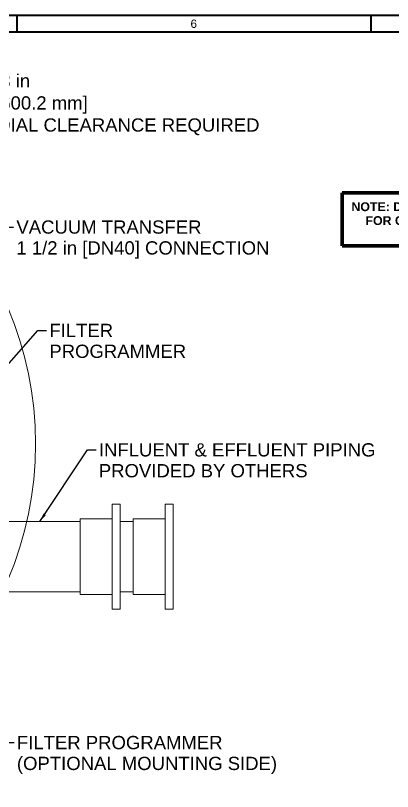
# Model space of a CAD drawing. Header units: inches. Extents: x 20 to 536, y 6 to 344.
# Drawn here: x 148 to 216.3, y 203.4 to 344 of the extents above; entities that cross this region are included whole.
import ezdxf

# ---------------------------------------------------------------- set-up
doc = ezdxf.new("R2010")
doc.units = ezdxf.units.IN
doc.header["$LTSCALE"] = 16
doc.header["$MEASUREMENT"] = 0
doc.layers.get('0').update_dxf_attribs({"lineweight": 25})
for name, color, linetype, lineweight in [('Border', 7, 'Continuous', 35), ('Dimension (ANSI)', 7, 'Continuous', 25), ('Sketch Geometry (ANSI)', 7, 'Continuous', 25), ('Symbol (ANSI)', 7, 'Continuous', 25), ('Visible', 7, 'Continuous', 18)]:
    doc.layers.add(name, color=color, linetype=linetype, lineweight=lineweight)
doc.styles.add('MEMCOR Medium', font='arial.ttf')
doc.styles.add('Note Text (ANSI)', font='arial.ttf')
doc.styles.add('Standard A-B-C', font='arial.ttf')
doc.styles.add('Standard D-E', font='arial.ttf')
doc.dimstyles.new('Default (ANSI)', dxfattribs={"dimscale": 16, "dimtxt": 0.15, "dimasz": 0.098425, "dimexe": 0.125, "dimexo": 0.0625, "dimgap": 0.031496, "dimtad": 0, "dimtih": 1, "dimtoh": 1, "dimdec": 4, "dimrnd": 1e-08, "dimzin": 3, "dimdsep": 46, "dimlunit": 5, "dimtxsty": 'MEMCOR Medium', "dimcen": 0.09, "dimdle": 0.393701, "dimclrd": 256, "dimclre": 256, "dimclrt": 256, "dimadec": 0, "dimazin": 1, "dimtfac": 0.8, "dimtofl": 0, "dimtmove": 0, "dimatfit": 3, "dimfxl": 1, "dimfrac": 1, "dimtolj": 1, "dimtzin": 4, "dimlwd": -1, "dimlwe": -1, "dimarcsym": 0})
doc.dimstyles.new('Default (ANSI)$7', dxfattribs={"dimscale": 16, "dimtxt": 0.15, "dimasz": 0.098425, "dimexe": 0.125, "dimexo": 0.0625, "dimgap": 0.031496, "dimtad": 0, "dimtih": 1, "dimtoh": 1, "dimdec": 4, "dimrnd": 1e-08, "dimzin": 3, "dimdsep": 46, "dimlunit": 5, "dimtxsty": 'MEMCOR Medium', "dimcen": 0.09, "dimdle": 0.393701, "dimclrd": 256, "dimclre": 256, "dimclrt": 256, "dimadec": 0, "dimazin": 1, "dimtfac": 0.8, "dimtofl": 0, "dimtmove": 0, "dimatfit": 3, "dimfxl": 1, "dimfrac": 1, "dimtolj": 1, "dimtzin": 4, "dimlwd": -1, "dimlwe": -1, "dimarcsym": 0})
doc.dimstyles.new('in [mm] D-E NeptuneBenson$7', dxfattribs={"dimscale": 16, "dimtxt": 0.15, "dimasz": 0.098425, "dimexe": 0.125, "dimexo": 0.063, "dimgap": 0.031496, "dimtad": 0, "dimtih": 1, "dimtoh": 1, "dimdec": 4, "dimrnd": 1e-08, "dimzin": 3, "dimdsep": 46, "dimlunit": 5, "dimtxsty": 'Standard D-E', "dimcen": 0.09, "dimdle": 0.393701, "dimclrd": 256, "dimclre": 256, "dimclrt": 256, "dimadec": 1, "dimazin": 1, "dimtfac": 1, "dimtofl": 0, "dimtmove": 0, "dimatfit": 3, "dimfxl": 1, "dimfrac": 1, "dimtolj": 1, "dimtzin": 4, "dimlwd": -1, "dimlwe": -1, "dimarcsym": 0})

# ---------------------------------------------------------------- blocks, each defined once
blk = doc.blocks.new('Borders 22x34_D')
at = {"layer": 'Border'}
for p, q in [((33.5, 21.5), (1.25, 21.5)), ((9.2656, 21.5), (9.2656, 21.3125)), ((13.2734, 21.5), (13.2734, 21.3125)), ((33.3125, 21.3125), (1.25, 21.3125))]:
    blk.add_line(p, q, dxfattribs=at)
at = {"layer": 'Border', "insert": (11.2695, 21.4062), "char_height": 0.094, "attachment_point": 5, "style": 'Standard A-B-C'}
blk.add_mtext('\\fArial|b0|i0;\\H0.0940;6', dxfattribs=at)
blk = doc.blocks.new('*D24')
at = {"layer": 'Defpoints', "color": 0, "transparency": 16777216}
for p in [(127.74, 315.78), (88.65, 266.37)]:
    blk.add_point(p, dxfattribs=at)
at = {"layer": 'Dimension (ANSI)', "transparency": 16777216}
for p, q in [((137.44, 328.03), (128.72, 317.01)), ((139.55, 328.03), (137.44, 328.03))]:
    blk.add_line(p, q, dxfattribs=at)
blk.add_solid([(128.51, 317.18), (128.92, 316.85), (127.74, 315.78)], dxfattribs=at)
at = {"layer": 'Dimension (ANSI)', "transparency": 16777216, "insert": (140.06, 333.36), "char_height": 2.4, "attachment_point": 1, "style": 'MEMCOR Medium'}
blk.add_mtext('\\A1; \\fArial|b0|i0;\\H2.4000;R63 in\\P[R1600.2 mm]{\\P\\fArial|b0|i0;\\H2.4000;RADIAL CLEARANCE REQUIRED}', dxfattribs=at)
blk = doc.blocks.new('DIM FOR REF ONLY')
at = {"layer": 'Sketch Geometry (ANSI)', "lineweight": 140}
for p, q in [((-1.8, 0.3), (1.8, 0.3)), ((-1.8, -0.3), (-1.8, 0.3)), ((1.8, 0.3), (1.8, -0.3)), ((1.8, -0.3), (-1.8, -0.3))]:
    blk.add_line(p, q, dxfattribs=at)
at = {"layer": 'Symbol (ANSI)', "insert": (0, -0.0167), "char_height": 0.1, "width": 3.557293, "attachment_point": 5, "line_spacing_factor": 0.944221, "style": 'Note Text (ANSI)'}
blk.add_mtext('\\fArial|b1|i0;\\H0.1000;NOTE: DIMENSIONS FOR REFERENCE ONLY, NOT FOR CONSTRUCTION UNLESS CERTIFIED BY NEPTUNE BENSON.', dxfattribs=at)

msp = doc.modelspace()

# ---------------------------------------------------------------- linework, layer by layer
at = {"layer": 'Visible', "linetype": 'Continuous', "lineweight": 18}
for p, q in [((165.51254, 255.43245), (165.51254, 236.43245)), ((167.01254, 255.43245), (165.51254, 255.43245)), ((167.01254, 255.43245), (167.01254, 236.43245)), ((175.11304, 255.43245), (175.11304, 236.43245)), ((176.61304, 255.43245), (175.11304, 255.43245)), ((176.61304, 255.43245), (176.61304, 236.43245)), ((144.01254, 252.30745), (159.76254, 252.30745)), ((159.76254, 252.80745), (159.76254, 239.05745)), ((165.51254, 252.80745), (159.76254, 252.80745)), ((169.36304, 252.30745), (167.01254, 252.30745)), ((169.36304, 252.80745), (169.36304, 239.05745)), ((175.11304, 252.80745), (169.36304, 252.80745)), ((144.01254, 239.55745), (159.76254, 239.55745)), ((169.36304, 239.55745), (167.01254, 239.55745)), ((165.51254, 239.05745), (159.76254, 239.05745)), ((175.11304, 239.05745), (169.36304, 239.05745)), ((167.01254, 236.43245), (165.51254, 236.43245)), ((176.61304, 236.43245), (175.11304, 236.43245))]:
    msp.add_line(p, q, dxfattribs=at)
msp.add_circle((88.65397, 266.37172), 63, dxfattribs=at)

# ---------------------------------------------------------------- block references
at = {"xscale": 16, "yscale": 16, "zscale": 16}
for name, p in [('Borders 22x34_D', (0, 0)), ('DIM FOR REF ONLY', (236.00114, 307.08774))]:
    msp.add_blockref(name, p, dxfattribs=at)

# ---------------------------------------------------------------- texts
at = {"layer": 'Symbol (ANSI)', "attachment_point": 1, "line_spacing_factor": 0.944221}
for s, insert, char_height, width, style in [('\\fArial|b0|i0;VACUUM TRANSFER \\P\\fArial|b0|i0;1 1/2 in [DN40] CONNECTION', (148.18968, 306.86511), 2.4000001, 45.8341493, 'MEMCOR Medium'), ('FILTER\\PPROGRAMMER', (154.15721, 288.12691), 2.4, 20.8701231, 'Standard D-E'), ('\\fArial|b0|i0;INFLUENT & EFFLUENT PIPING\\P\\fArial|b0|i0;PROVIDED BY OTHERS', (163.12434, 266.48475), 2.4000001, 50.1219532, 'MEMCOR Medium'), ('FILTER PROGRAMMER\\P(OPTIONAL MOUNTING SIDE)', (148.28245, 213.4371), 2.4000001, 47.1347599, 'Standard D-E')]:
    msp.add_mtext(s, dxfattribs=dict(at, insert=insert, char_height=char_height, width=width, style=style))

# ---------------------------------------------------------------- dimensions: what is measured, and where the dimension line sits
at = {"layer": 'Dimension (ANSI)'}
dim = msp.add_radius_dim(center=(88.65397, 266.37172), mpoint=(127.74158, 315.7798), text=' \\fArial|b0|i0;\\H2.4000;<> in\\X[R1600.2 mm]{\\P\\fArial|b0|i0;\\H2.4000;RADIAL CLEARANCE REQUIRED}', dimstyle='Default (ANSI)', override={"dimgap": 0.031496, "dimdec": 4, "dimlfac": 1, "dimpost": '', "dimcen": 0, "dimtol": 0, "dimlim": 0, "dimtp": 0, "dimtm": 0, "dimtdec": 2, "dimtvp": -0.333333}, dxfattribs=at)
dim.commit()
dim.dimension.update_dxf_attribs({"geometry": '*D24', "text_midpoint": (165.91855, 328.03365), "dimtype": 164})

# ---------------------------------------------------------------- leaders
at = {"layer": 'Symbol (ANSI)', "annotation_type": 0, "has_hookline": 1, "hookline_direction": 0}
for points, dimstyle, text_width in [([(100.01471, 258.05555), (146.11094, 305.66511), (147.68574, 305.66511)], 'Default (ANSI)$7', 45.194), ([(140.93667, 274.23409), (152.07847, 286.92691), (153.65328, 286.92691)], 'in [mm] D-E NeptuneBenson$7', 24.47312), ([(152.45807, 252.30745), (161.0456, 265.28475), (162.6204, 265.28475)], 'Default (ANSI)$7', 49.58963), ([(139.2083, 219.45243), (146.20371, 212.2371), (147.77851, 212.2371)], 'in [mm] D-E NeptuneBenson$7', 46.80328)]:
    msp.add_leader(points, dimstyle=dimstyle, override={"dimtad": 0}, dxfattribs=dict(at, text_width=text_width))

doc.saveas('drawing.dxf')
